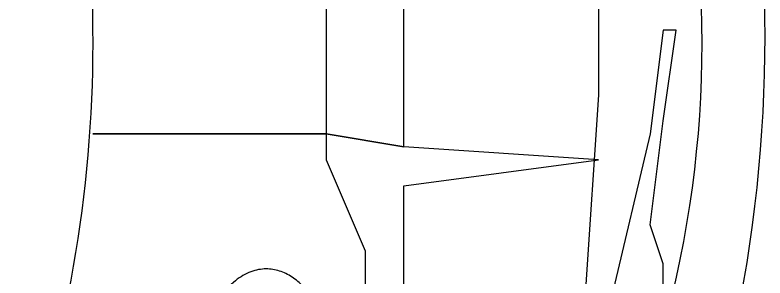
# Model space of a CAD drawing. Header units: millimetres. Extents: x -21385 to 341565, y -192336 to 174804.
# Drawn here: x -5909 to -4950, y -8188 to -7852 of the extents above; entities that cross this region are included whole.
import ezdxf

# ---------------------------------------------------------------- set-up
doc = ezdxf.new("R2010")
doc.units = ezdxf.units.MM

# ---------------------------------------------------------------- blocks, each defined once
blk = doc.blocks.new('car15')
at = {"color": 0, "linetype": 'ByBlock', "lineweight": -2}
for p, q in [((-17.8, 3792.36), (-17.8, 3775.79)), ((98.19, 3775.79), (-17.8, 3792.36)), ((-17.8, 3775.79), (114.76, 3759.22)), ((230.75, 3759.22), (98.19, 3775.79)), ((280.46, 3775.79), (230.75, 3759.22)), ((313.6, 3775.79), (280.46, 3775.79)), ((114.76, 3759.22), (462.73, 3676.37)), ((-183.5, 3692.94), (65.05, 3692.94)), ((65.05, 3692.94), (313.6, 3676.37)), ((147.9, 3692.94), (131.33, 3444.39)), ((181.04, 3444.39), (147.9, 3692.94)), ((131.33, 3444.39), (-150.36, 3444.39)), ((131.33, 3444.39), (114.76, 3344.97)), ((114.76, 3344.97), (131.33, 3444.39)), ((744.42, 3444.39), (181.04, 3444.39)), ((147.9, 3344.97), (263.89, 3394.68)), ((263.89, 3394.68), (628.43, 3394.68)), ((-117.22, 3344.97), (114.76, 3344.97)), ((114.76, 3344.97), (147.9, 3344.97)), ((114.76, 3046.71), (114.76, 3344.97)), ((114.76, 3344.97), (114.76, 3046.71))]:
    blk.add_line(p, q, dxfattribs=at)
for centre, radius, start, end in [((-9.51, 2084), 1821.97, 65.556, 114.444), ((-1.23, 2450.19), 1375.41, 58.79951, 121.20049), ((-1.23, 1406.28), 1640.76, 69.91798, 110.08202)]:
    blk.add_arc(centre, radius, start, end, dxfattribs=at)
blk.add_open_spline([(287.17, 3268.38), (287.17, 3274.18), (288.1, 3279.96), (291.68, 3291.07), (294.31, 3296.4), (300.93, 3306.42), (304.93, 3311.12), (319.34, 3324.97), (331.84, 3333.02), (360.68, 3346.25), (377.04, 3351.43), (411.97, 3358.6), (430.53, 3360.59), (467.85, 3361.22), (486.61, 3359.86), (522.29, 3353.9), (539.21, 3349.31), (569.46, 3337.18), (582.8, 3329.67), (601.01, 3314.66), (607.24, 3307.92), (615.9, 3294.39), (618.79, 3287.81), (621.99, 3274.1), (622.28, 3266.98), (620.14, 3253.09), (617.73, 3246.35), (610.77, 3233.77), (606.22, 3227.92), (595.43, 3217.15), (589.18, 3212.21), (566.05, 3197.29), (545.99, 3189.24), (501.51, 3178.41), (477.12, 3175.69), (428.41, 3175.96), (404.13, 3178.95), (360.07, 3190.28), (340.31, 3198.57), (315.77, 3215.13), (308.23, 3221.76), (297.22, 3235.24), (293.29, 3241.88), (288.39, 3255.19), (287.17, 3261.78), (287.17, 3268.38)], degree=3, knots=[0, 0, 0, 0, 0.162387, 0.162387, 0.324774, 0.324774, 0.487162, 0.487162, 0.83729, 0.83729, 1.187418, 1.187418, 1.537546, 1.537546, 1.887675, 1.887675, 2.237803, 2.237803, 2.587931, 2.587931, 2.826611, 2.826611, 3.023242, 3.023242, 3.219873, 3.219873, 3.416505, 3.416505, 3.613136, 3.613136, 3.809767, 3.809767, 4.266516, 4.266516, 4.723264, 4.723264, 5.180012, 5.180012, 5.636761, 5.636761, 5.889484, 5.889484, 6.098087, 6.098087, 6.283185, 6.283185, 6.283185, 6.283185], dxfattribs=at)

msp = doc.modelspace()

# ---------------------------------------------------------------- block references
at = {"rotation": 270}
msp.add_blockref('car15', (-8856.15, -7888.85), dxfattribs=at)

doc.saveas('drawing.dxf')
